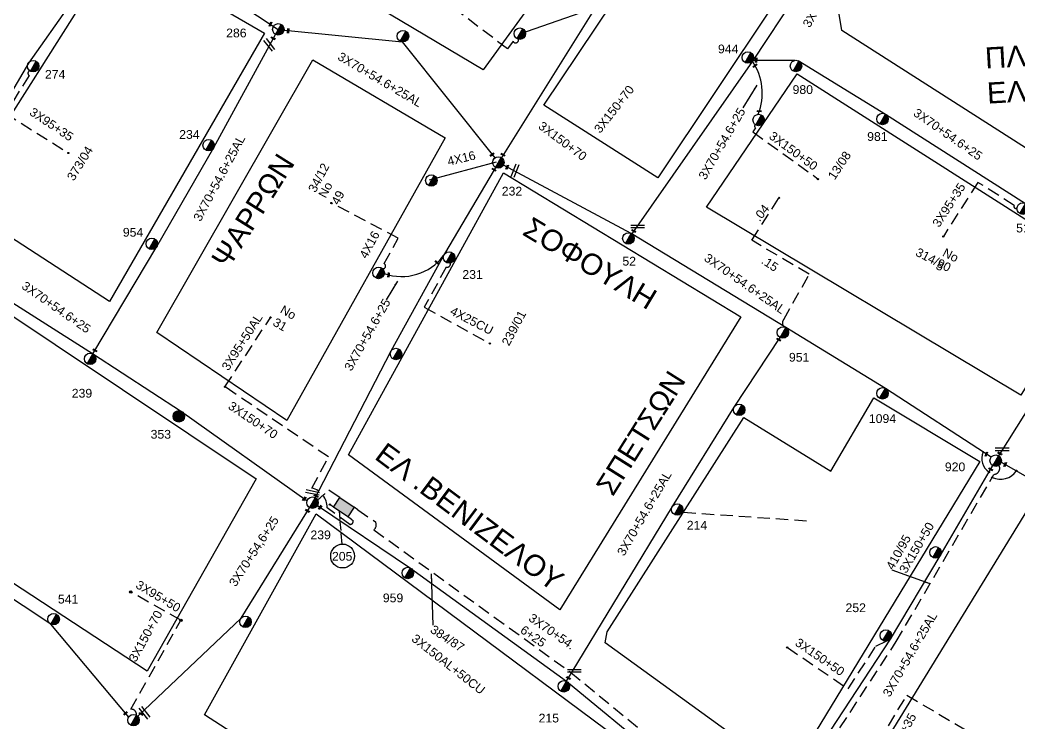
# Model space of a CAD drawing. Header units: millimetres. Extents: x 771 to 3391, y 686 to 1835.
# Drawn here: x 943.9 to 1149.3, y 1396.3 to 1540.7 of the extents above; entities that cross this region are included whole.
import ezdxf

# ---------------------------------------------------------------- set-up
doc = ezdxf.new("R2010")
doc.units = ezdxf.units.MM
doc.linetypes.add('DASHED', pattern=[19.05, 12.7, -6.35])
for name, color, linetype in [('Layer2', 7, 'Continuous'), ('Link Box 4 Διευθύνσεων', 7, 'Continuous'), ('Άγνωστα', 7, 'Continuous'), ('Εναέρια παροχή ΧΤ 4x16', 7, 'SYN_LINE'), ('Επιγραφές - Σχήματα', 7, 'Continuous'), ('Καλωδια Χ.Τ 3x95+35', 7, 'DASHED'), ('Καλωδια Χ.Τ. 3x50+35', 7, 'Continuous'), ('Καλωδια ΧΤ  3X95+50', 7, 'Continuous'), ('Καλώδια ΧΤ   3x150+50CU', 7, 'DASHED'), ('Καλώδια ΧΤ   3x150+70AL', 7, 'DASHED'), ('Καλώδια ΧΤ   3x150AL+50CU', 7, 'DASHED'), ('Μηχανική τομή', 7, 'Continuous'), ('Στύλος Ξύλινος', 7, 'Continuous'), ('Στύλος Ξύλινος @ 1', 7, 'Continuous'), ('Στύλος ΦΜ', 7, 'Continuous'), ('Στύλος ΦΜ @ 1', 7, 'Continuous'), ('Συνδέσεις', 7, 'Continuous'), ('Συνεστραμμένα ΧΤ   3x70+54.6+25 AL', 7, 'SYN_LINE'), ('Τομή', 7, 'Continuous'), ('Υπογεια Καλωδια Δικτυου ΧΤ 4X25', 7, 'DASHED'), ('Υπόβαθρο ΔΕΗ', 7, 'Continuous'), ('Υπόγεια Καλώδια Δικτύου ΧΤ   .04', 7, 'DASHED'), ('Υπόγεια Καλώδια Δικτύου ΧΤ   .15', 7, 'DASHED'), ('Υπόγεια καλώδια Παροχών ΧΤ   4x16AL', 7, 'DASHED')]:
    doc.layers.add(name, color=color, linetype=linetype)
doc.styles.add('arial', font='ARIAL.TTF')
doc.styles.get("Standard").update_dxf_attribs({"font": 'ARIAL.TTF'})
doc.linetypes.add('SYN_LINE', pattern='A,0.5,-0.0001,["/\\/\\/\\/",Standard,S=0.1,R=0,X=0,Y=-0.05],-0.25', length=0.7501)
doc.dimstyles.new('ISO-25', dxfattribs={"dimtxt": 2.5, "dimasz": 2.5, "dimexe": 1.25, "dimexo": 0.625, "dimtad": 1, "dimtxsty": 'Standard', "dimcen": 2.5, "dimadec": 0, "dimazin": 0, "dimtfac": 1, "dimtmove": 0, "dimatfit": 3, "dimfxl": 1, "dimarcsym": 0})

# ---------------------------------------------------------------- blocks, each defined once
blk = doc.blocks.new('ΥΠΑΡΧΩΝ ΤΣΙΜΕΝΤΕΝΙΟΣ ΣΤΥΛΟΣ')
at = {"layer": 'Στύλος ΦΜ'}
blk.add_hatch(color=7, dxfattribs=at).paths.add_polyline_path([(-1.29, -2.28, 0.574793), (2.62, 0, 0.268822), (1.3, 2.27)])
at = {"layer": 'Στύλος ΦΜ', "color": 7}
blk.add_line((-1.29, -2.28), (1.3, 2.27), dxfattribs=at)
blk.add_circle((0, 0), 2.62, dxfattribs=at)
at = {"layer": 'Στύλος ΦΜ', "flags": 4}
for tag, p in [('ΑΡΙΘΜΟΣ', (-4.68, 8.05)), ('ΤΥΠΟΣ', (-4.91, 3.03))]:
    blk.add_attdef(tag, p, '', height=4, dxfattribs=at)
blk = doc.blocks.new('ΜΗΧΑΝΙΚΗ ΤΟΜΗ')
at = {"layer": 'Μηχανική τομή', "ltscale": 40}
for p, q in [((-1.89, 0.78), (1.89, 0.78)), ((1.89, 0), (-1.89, 0))]:
    blk.add_line(p, q, dxfattribs=at)
blk = doc.blocks.new('_ΣΥΝΔΕΣΗ')
at = {"layer": 'Συνδέσεις', "linetype": 'SYN_LINE', "ltscale": 40}
blk.add_hatch(color=256, dxfattribs=at).paths.add_polyline_path([(0.5, -0.01, 1), (-0.5, -0.01, 1)])
at = {"layer": 'Συνδέσεις'}
blk.add_circle((0, -0.01), 0.5, dxfattribs=at)
blk = doc.blocks.new('ΤΟΜΗ')
at = {"layer": 'Τομή', "ltscale": 40}
for p, q in [((-5.68, 0), (5.68, 0)), ((5.68, -2.33), (-5.68, -2.33))]:
    blk.add_line(p, q, dxfattribs=at)
blk = doc.blocks.new('LINK BOX 4 ΑΝΑΧΩΡΗΣΕΩΝ')
at = {"layer": 'Link Box 4 Διευθύνσεων', "ltscale": 40}
blk.add_hatch(color=256, dxfattribs=at).paths.add_polyline_path([(-3.54, 0), (-3.54, -4.67), (3.54, -4.67), (3.54, 0)])
for p, q in [((-3.54, 0), (-5.33, 0)), ((5.33, 0), (3.54, 0)), ((-3.54, -4.67), (-5.33, -4.67)), ((5.33, -4.67), (3.54, -4.67))]:
    blk.add_line(p, q, dxfattribs=at)
blk.add_lwpolyline([(-3.54, -4.67), (-3.54, 0), (3.54, 0), (3.54, -4.67)], close=True, dxfattribs=at)
blk = doc.blocks.new('ΥΠΑΡΧΩΝ ΞΥΛΙΝΟΣ ΣΤΥΛΟΣ')
at = {"layer": 'Στύλος Ξύλινος'}
h = blk.add_hatch(color=7, dxfattribs=at)
h.paths.add_polyline_path([(-2.62, 0, 0.270008), (-1.29, -2.28), (1.3, 2.27, 0.576266)])
h.paths.add_polyline_path([(-1.29, -2.28, 0.574793), (2.62, 0, 0.268822), (1.3, 2.27)])
at = {"layer": 'Στύλος Ξύλινος', "color": 7}
blk.add_line((-1.29, -2.28), (1.3, 2.27), dxfattribs=at)
blk.add_circle((0, 0), 2.62, dxfattribs=at)
at = {"layer": 'Στύλος Ξύλινος', "flags": 4}
for tag, p in [('ΑΡΙΘΜΟΣ', (-4.91, 8.6)), ('ΤΥΠΟΣ', (-4.85, 3.39))]:
    blk.add_attdef(tag, p, '', height=4, dxfattribs=at)

msp = doc.modelspace()

# ---------------------------------------------------------------- linework, layer by layer
at = {"layer": 'Layer2', "color": 133, "linetype": 'DASHED', "ltscale": 0.2}
msp.add_lwpolyline([(1080.13626, 1439.59677), (1105.43355, 1437.82069)], dxfattribs=at)
at = {"layer": 'Άγνωστα', "color": 62, "linetype": 'DASHED', "ltscale": 0.2}
msp.add_lwpolyline([(1046.20867, 1536.76004, -0.963788719), (1045.12307, 1536.33136), (1043.9916, 1534.76889), (1033.03266, 1543.09799)], format="xyb", dxfattribs=at)
at = {"layer": 'Άγνωστα', "color": 62, "linetype": 'SYN_LINE', "ltscale": 15}
msp.add_lwpolyline([(1062.00064, 1543.17709), (1046.45614, 1537.75889), (1046.45614, 1537.75889)], dxfattribs=at)
at = {"layer": 'Εναέρια παροχή ΧΤ 4x16', "color": 62, "linetype": 'SYN_LINE', "ltscale": 15}
msp.add_lwpolyline([(1027.94234, 1507.85667), (1041.74149, 1511.57344)], dxfattribs=at)
at = {"layer": 'Καλωδια Χ.Τ 3x95+35', "color": 30, "linetype": 'DASHED', "ltscale": 0.2}
msp.add_lwpolyline([(1148.64832, 1502.1145, -0.951902616), (1148.09123, 1502.56921), (1140.60406, 1507.34324), (1133.51528, 1496.22582)], format="xyb", dxfattribs=at)
at = {"layer": 'Καλωδια Χ.Τ. 3x50+35', "color": 133, "linetype": 'DASHED', "ltscale": 0.2}
for points in [[(945.89235, 1530.25991, 0.66898005), (945.76291, 1529.27176), (940.87851, 1521.55727), (953.70453, 1513.43654)], [(1117.07666, 1388.56556, -0.904119723), (1118.29736, 1389.17804), (1118.29736, 1389.17804), (1118.29736, 1389.17804), (1126.0024, 1401.97846), (1139.74501, 1393.91461)]]:
    msp.add_lwpolyline(points, format="xyb", dxfattribs=at)
at = {"layer": 'Καλωδια ΧΤ  3X95+50', "color": 1, "linetype": 'DASHED', "ltscale": 0.2}
msp.add_lwpolyline([(985.9779, 1465.34733), (985.96463, 1465.35606), (995.35863, 1479.66423)], dxfattribs=at)
at = {"layer": 'Καλωδια ΧΤ  3X95+50', "color": 27, "linetype": 'DASHED', "ltscale": 0.2}
msp.add_lwpolyline([(976.92679, 1417.39615), (976.92679, 1417.39615), (966.60867, 1423.21309)], dxfattribs=at)
at = {"layer": 'Καλώδια ΧΤ   3x150+50CU', "color": 30, "linetype": 'DASHED', "ltscale": 0.2}
msp.add_lwpolyline([(1094.93854, 1519.17155, 0.693527009), (1094.96458, 1518.54723), (1094.40192, 1517.72054), (1107.80761, 1508.02898)], format="xyb", dxfattribs=at)
at = {"layer": 'Καλώδια ΧΤ   3x150+50CU', "color": 1, "linetype": 'DASHED', "ltscale": 0.2}
msp.add_lwpolyline([(1008.80856, 1443.08544), (1007.27777, 1444.12379, -0.008143472), (1004.5904, 1441.76815)], format="xyb", dxfattribs=at)
at = {"layer": 'Καλώδια ΧΤ   3x150+70AL', "color": 1, "linetype": 'DASHED', "ltscale": 0.2}
msp.add_lwpolyline([(1011.908, 1438.16276), (1012.29124, 1437.9028, -0.525317626), (1011.62977, 1437.09699), (1006.94969, 1440.51724, 0.349214175), (1003.82905, 1444.53812), (1003.82905, 1444.53812), (1007.22149, 1450.93442), (985.95507, 1465.34151)], format="xyb", dxfattribs=at)
at = {"layer": 'Καλώδια ΧΤ   3x150+70AL', "color": 27, "linetype": 'DASHED', "ltscale": 0.2}
msp.add_lwpolyline([(967.77122, 1397.90375, 0.491533675), (966.61773, 1399.10989), (976.92679, 1417.39615)], format="xyb", dxfattribs=at)
at = {"layer": 'Καλώδια ΧΤ   3x150AL+50CU', "color": 62, "linetype": 'DASHED', "ltscale": 0.2}
msp.add_lwpolyline([(1095.29814, 1368.80297, 0.699260143), (1099.75649, 1376.16007), (1123.85296, 1412.99998), (1143.90147, 1447.36276, 0.567390239), (1144.92961, 1449.20349)], format="xyb", dxfattribs=at)
at = {"layer": 'Καλώδια ΧΤ   3x150AL+50CU', "color": 27, "linetype": 'DASHED', "ltscale": 0.2}
msp.add_lwpolyline([(1013.21821, 1440.09433), (1016.86974, 1437.61745, -0.384314777), (1016.53425, 1435.98198), (1056.9282, 1406.72113), (1074.34318, 1392.42206, -0.254596742), (1076.9784, 1390.99185), (1096.42385, 1376.53507, -0.722473908), (1098.69125, 1370.30933), (1096.43915, 1366.58911)], format="xyb", dxfattribs=at)
at = {"layer": 'Καλώδια ΧΤ   3x150AL+50CU', "color": 133, "linetype": 'DASHED', "ltscale": 0.2}
msp.add_lwpolyline([(1101.47609, 1411.79924), (1113.99244, 1403.29559), (1119.63119, 1412.07622), (1122.21357, 1413.35069)], dxfattribs=at)
at = {"layer": 'Συνεστραμμένα ΧΤ   3x70+54.6+25 AL', "color": 62, "ltscale": 20}
for points in [[(1142.26628, 1608.53172), (1119.30533, 1626.37975), (1093.41418, 1590.27512), (1080.19165, 1570.73429), (1062.00064, 1543.17709), (1042.11822, 1511.43805), (1031.07341, 1492.66085), (1020.0518, 1472.65133), (1004.10537, 1441.78303)], [(964.51662, 1556.82619), (979.73578, 1550.16194), (996.92136, 1538.77371), (1022.36061, 1536.19704), (1041.38136, 1512.35995)], [(1145.40426, 1449.8798), (1168.79247, 1436.54659), (1195.96, 1418.63615), (1211.06126, 1411.50184), (1224.12537, 1402.83569)]]:
    msp.add_lwpolyline(points, dxfattribs=at)
at = {"layer": 'Συνεστραμμένα ΧΤ   3x70+54.6+25 AL', "color": 30, "ltscale": 20}
for points in [[(1144.98247, 1588.47216), (1129.33533, 1584.95677), (1112.2768, 1559.41586), (1094.28473, 1532.25629), (1069.49818, 1496.79177)], [(1103.66346, 1532.34516), (1121.61396, 1521.37819), (1150.4006, 1502.97543), (1166.1275, 1491.36597)]]:
    msp.add_lwpolyline(points, dxfattribs=at)
at = {"layer": 'Συνεστραμμένα ΧΤ   3x70+54.6+25 AL', "color": 2, "ltscale": 20}
msp.add_lwpolyline([(1210.26076, 1558.89593), (1192.96067, 1528.97308), (1168.0293, 1489.97615), (1160.77285, 1476.55004), (1144.84971, 1451.19713)], dxfattribs=at)
at = {"layer": 'Συνεστραμμένα ΧΤ   3x70+54.6+25 AL', "color": 133, "linetype": 'SYN_LINE', "ltscale": 20}
for points in [[(963.00218, 1556.51997), (945.58503, 1531.86084), (924.20099, 1495.37934)], [(1096.73871, 1373.94446), (1122.63503, 1413.53609), (1132.88768, 1430.65574), (1143.88617, 1449.50695)]]:
    msp.add_lwpolyline(points, dxfattribs=at)
at = {"layer": 'Συνεστραμμένα ΧΤ   3x70+54.6+25 AL', "color": 1, "ltscale": 20}
for points in [[(958.84905, 1472.11033), (971.99293, 1494.17652), (983.70496, 1514.51177), (996.33806, 1537.75053)], [(924.66703, 1493.85326), (958.75522, 1472.15864), (977.06256, 1460.30894), (1002.82434, 1441.93559)]]:
    msp.add_lwpolyline(points, dxfattribs=at)
at = {"layer": 'Συνεστραμμένα ΧΤ   3x70+54.6+25 AL', "color": 30, "ltscale": 8}
msp.add_lwpolyline([(1094.4099, 1532.44524), (1102.99922, 1532.41296)], dxfattribs=at)
at = {"layer": 'Συνεστραμμένα ΧΤ   3x70+54.6+25 AL', "color": 133, "ltscale": 20}
for points in [[(1143.31174, 1450.8681), (1121.59898, 1465.02469), (1101.14913, 1477.52785), (1069.40904, 1496.8483), (1043.15461, 1510.88407)], [(1056.13207, 1404.85248), (1077.85598, 1440.75334), (1090.54022, 1461.18651), (1099.98254, 1475.48149)]]:
    msp.add_lwpolyline(points, dxfattribs=at)
at = {"layer": 'Συνεστραμμένα ΧΤ   3x70+54.6+25 AL', "color": 27, "linetype": 'SYN_LINE', "ltscale": 20}
msp.add_lwpolyline([(966.18447, 1397.50216), (950.18405, 1416.60401), (933.30127, 1427.73363), (915.6606, 1439.17571), (897.21513, 1453.267), (882.11595, 1469.66715)], dxfattribs=at)
at = {"layer": 'Συνεστραμμένα ΧΤ   3x70+54.6+25 AL', "color": 151, "linetype": 'SYN_LINE', "ltscale": 20}
for points in [[(968.04106, 1397.69145), (989.28635, 1417.82939), (1003.6647, 1441.0653)], [(1004.95559, 1440.9569), (1024.08986, 1428.12792), (1056.13207, 1404.85248), (1074.4064, 1389.84782), (1095.70455, 1374.01366)]]:
    msp.add_lwpolyline(points, dxfattribs=at)
at = {"layer": 'Συνεστραμμένα ΧΤ   3x70+54.6+25 AL', "color": 30, "ltscale": 15}
msp.add_arc((1084.45626, 1525.6291), 11.85405, 338.7677217, 33.9911887, dxfattribs=at)
at = {"layer": 'Συνεστραμμένα ΧΤ   3x70+54.6+25 AL', "color": 62, "ltscale": 15}
msp.add_arc((1022.27527, 1498.75401), 10.75176, 250.518575, 323.1167433, dxfattribs=at)
at = {"layer": 'Υπογεια Καλωδια Δικτυου ΧΤ 4X25', "color": 62, "linetype": 'DASHED', "ltscale": 0.2}
msp.add_lwpolyline([(1032.27435, 1490.77842, -0.553481718), (1031.41961, 1489.9323), (1026.87784, 1481.68679), (1040.25378, 1474.31908)], format="xyb", dxfattribs=at)
at = {"layer": 'Υπόβαθρο ΔΕΗ'}
for points in [[(945.19419, 1590.51781), (1001.71531, 1622.2666), (1060.61809, 1560.32954), (1038.98211, 1530.45177), (946.0405, 1585.81342), (945.06067, 1586.81494), (944.85559, 1587.79371), (944.85559, 1589.36429), (945.19419, 1590.51781)], [(1051.43335, 1523.2265), (1111.77014, 1613.19147), (1133.66684, 1596.36781), (1074.85717, 1508.24241), (1051.43335, 1523.2265)], [(1112.68953, 1538.56234), (1111.89321, 1543.09297), (1140.77851, 1585.62766), (1145.79508, 1586.97548), (1198.4321, 1549.27467), (1199.12057, 1543.82195), (1173.58216, 1502.44353), (1169.3728, 1502.35145), (1112.68953, 1538.56234)], [(930.70866, 1503.3207), (963.80363, 1555.59145), (994.05737, 1538.02138), (962.26038, 1482.85689), (930.70866, 1503.3207)], [(971.98356, 1476.48045), (1004.01644, 1532.52165), (1031.16068, 1516.45896), (998.66322, 1458.39331), (971.98356, 1476.48045)], [(1084.86643, 1502.24846), (1103.52321, 1529.65961), (1165.51787, 1490.13008), (1149.41623, 1463.64616), (1084.86643, 1502.24846)], [(1011.34322, 1451.37967), (1043.1763, 1509.2675), (1091.95254, 1479.75408), (1054.75424, 1419.51441), (1011.34322, 1451.37967)], [(899.053, 1453.40924), (923.53832, 1492.41639), (992.36737, 1446.47599), (969.9676, 1406.93517), (899.053, 1453.40924)], [(1064.04696, 1412.74035), (1064.44414, 1415.02166), (1092.56176, 1459.05607), (1110.39685, 1448.01565), (1119.27038, 1463.05636), (1140.98881, 1449.99838), (1101.74624, 1385.452), (1064.04696, 1412.74035)], [(1112.19066, 1377.00111), (1152.68812, 1443.16689), (1185.3061, 1423.6984), (1142.91371, 1353.76552), (1112.19066, 1377.00111)], [(1009.4185, 1439.85142), (1009.55394, 1438.08243)], [(981.77842, 1397.95971), (1004.69133, 1439.24342), (1094.14437, 1372.72988), (1073.20991, 1338.88709), (981.77842, 1397.95971)], [(1009.58855, 1437.63027), (1009.72886, 1435.79763)], [(1009.77465, 1435.1996), (1009.94017, 1433.03756)]]:
    msp.add_lwpolyline(points, dxfattribs=at)
msp.add_circle((1010.12756, 1430.58995), 2.45478, dxfattribs=at)
for centre, radius, start, end in [((1144.76966, 1450.58938), 3.34138, 156.5922313, 236.0046674), ((1145.25555, 1450.29859), 3.93921, 244.2512999, 326.0888704)]:
    msp.add_arc(centre, radius, start, end, dxfattribs=at)
at = {"layer": 'Υπόγεια Καλώδια Δικτύου ΧΤ   .04', "color": 133, "ltscale": 0.2}
msp.add_lwpolyline([(1094.19939, 1495.44825), (1099.79991, 1504.19777)], dxfattribs=at)
at = {"layer": 'Υπόγεια Καλώδια Δικτύου ΧΤ   .15', "color": 133, "ltscale": 0.2}
msp.add_lwpolyline([(1100.86859, 1477.64355, -0.464463237), (1100.75607, 1479.19904), (1100.75607, 1479.19904), (1105.95425, 1488.46777), (1094.19939, 1495.44825)], format="xyb", dxfattribs=at)
at = {"layer": 'Υπόγεια καλώδια Παροχών ΧΤ   4x16AL', "color": 62, "linetype": 'DASHED', "ltscale": 0.2}
msp.add_lwpolyline([(1018.10374, 1489.76237, 1.191750201), (1018.63415, 1490.6435), (1021.56444, 1495.87928), (1007.85366, 1503.07446)], format="xyb", dxfattribs=at)

# ---------------------------------------------------------------- block references
at = {"layer": 'Link Box 4 Διευθύνσεων', "xscale": 0.500000000000005, "yscale": 0.500000000000005, "zscale": 0.500000000000005, "rotation": 325.8505065142424}
msp.add_blockref('LINK BOX 4 ΑΝΑΧΩΡΗΣΕΩΝ', (1011.01338, 1441.58989), dxfattribs=at)
at = {"layer": 'Μηχανική τομή'}
for p, xscale, yscale, zscale, rotation in [((995.38175, 1539.81549), 0.249999999999919, 0.249999999999919, 0.249999999999919, 68.45138536945211), ((999.06416, 1538.47065), 0.249999999999919, 0.249999999999919, 0.249999999999919, 85.6734642910487), ((995.80559, 1536.8566), 0.2500000000002005, 0.2500000000002005, 0.2500000000002005, 331.5446991727721), ((1095.17898, 1532.44881), 0.249999999999919, 0.249999999999919, 0.249999999999919, 84.83980671390898), ((1094.89622, 1531.24387), 0.249999999999919, 0.249999999999919, 0.249999999999919, 42.50572017116215), ((1095.69997, 1521.87443), 0.249999999999919, 0.249999999999919, 0.249999999999919, 352.7513169845008), ((1040.87926, 1512.98918), 0.249999999999919, 0.249999999999919, 0.249999999999919, 39.44037338384143), ((1043.03419, 1512.9267), 0.2500000000002005, 0.2500000000002005, 0.2500000000002005, 331.5446991727721), ((1041.18649, 1509.86593), 0.2500000000002005, 0.2500000000002005, 0.2500000000002005, 331.5446991727721), ((1043.996, 1510.43375), 0.249999999999919, 0.249999999999919, 0.249999999999919, 68.45138536945211), ((1069.87231, 1497.28872), 0.2500000000002005, 0.2500000000002005, 0.2500000000002005, 331.5446991727721), ((1029.53187, 1490.97229), 0.249999999999919, 0.249999999999919, 0.249999999999919, 136.9027707389165), ((1019.66784, 1488.3232), 0.249999999999919, 0.249999999999919, 0.249999999999919, 84.46756182597117), ((1099.64727, 1474.95175), 0.2500000000002005, 0.2500000000002005, 0.2500000000002005, 331.5446991727721), ((959.21934, 1472.73198), 0.2500000000002005, 0.2500000000002005, 0.2500000000002005, 331.5446991727721), ((1142.43379, 1451.45466), 0.249999999999919, 0.249999999999919, 0.249999999999919, 68.45138536945211), ((1145.05688, 1451.56145), 0.2500000000002005, 0.2500000000002005, 0.2500000000002005, 331.5446991727721), ((1143.20094, 1448.33248), 0.2500000000002005, 0.2500000000002005, 0.2500000000002005, 331.5446991727721), ((1146.28251, 1449.37912), 0.249999999999919, 0.249999999999919, 0.249999999999919, 68.45138536945211), ((1002.35325, 1442.28114), 0.249999999999919, 0.249999999999919, 0.249999999999919, 54.49615168295795), ((1004.64624, 1442.83001), 0.2500000000002005, 0.2500000000002005, 0.2500000000002005, 331.5446991727721), ((1002.85402, 1439.78449), 0.2500000000002005, 0.2500000000002005, 0.2500000000002005, 331.5446991727721), ((1005.61387, 1440.51555), 0.249999999999919, 0.249999999999919, 0.249999999999919, 54.49615168295795), ((1056.4785, 1405.42499), 0.2500000000002005, 0.2500000000002005, 0.2500000000002005, 331.5446991727721), ((965.61161, 1398.18606), 0.2500000000002005, 0.2500000000002005, 0.2500000000002005, 42.55848209433295), ((968.70517, 1398.05837), 0.2500000000002005, 0.2500000000002005, 0.2500000000002005, 331.5446991727721)]:
    msp.add_blockref('ΜΗΧΑΝΙΚΗ ΤΟΜΗ', p, dxfattribs=dict(at, xscale=xscale, yscale=yscale, zscale=zscale, rotation=rotation))
at = {"layer": 'Στύλος Ξύλινος @ 1', "ltscale": 40}
ref = msp.add_blockref('ΥΠΑΡΧΩΝ ΞΥΛΙΝΟΣ ΣΤΥΛΟΣ', (976.477, 1459.28705), dxfattribs=dict(at, xscale=0.4499999999998181, yscale=0.4499999999998181, zscale=0.4499999999998181))
ref.add_attrib('ΤΥΠΟΣ', '353', (970.69031, 1454.69188), dxfattribs={"layer": 'Στύλος Ξύλινος', "height": 1.8, "flags": 4})
at = {"layer": 'Στύλος ΦΜ @ 1', "ltscale": 40}
ref = msp.add_blockref('ΥΠΑΡΧΩΝ ΤΣΙΜΕΝΤΕΝΙΟΣ ΣΤΥΛΟΣ', (996.9191, 1538.775), dxfattribs=dict(at, xscale=0.4499999999998181, yscale=0.4499999999998181, zscale=0.4499999999998181))
ref.add_attrib('ΤΥΠΟΣ', '286', (986.20656, 1537.1294), dxfattribs={"layer": 'Στύλος ΦΜ', "height": 1.8, "flags": 4})
at = {"layer": 'Στύλος ΦΜ @ 1', "ltscale": 40, "xscale": 0.4499999999998181, "yscale": 0.4499999999998181, "zscale": 0.4499999999998181}
for p in [(1022.51888, 1537.36413), (1046.52971, 1537.8932), (1095.57799, 1520.16062), (1028.34503, 1507.7358), (1017.51818, 1488.74048), (1021.08829, 1472.09203), (1091.56512, 1460.60624), (1131.92372, 1431.33245), (990.18515, 1417.06828), (967.18566, 1396.88186)]:
    msp.add_blockref('ΥΠΑΡΧΩΝ ΤΣΙΜΕΝΤΕΝΙΟΣ ΣΤΥΛΟΣ', p, dxfattribs=at)
at = {"layer": 'Στύλος ΦΜ @ 1', "ltscale": 40}
ref = msp.add_blockref('ΥΠΑΡΧΩΝ ΤΣΙΜΕΝΤΕΝΙΟΣ ΣΤΥΛΟΣ', (1093.37, 1532.99819), dxfattribs=dict(at, xscale=0.4499999999998181, yscale=0.4499999999998181, zscale=0.4499999999998181))
ref.add_attrib('ΤΥΠΟΣ', '944', (1087.22467, 1533.85332), dxfattribs={"layer": 'Στύλος ΦΜ', "height": 1.8, "flags": 4})
ref = msp.add_blockref('ΥΠΑΡΧΩΝ ΤΣΙΜΕΝΤΕΝΙΟΣ ΣΤΥΛΟΣ', (946.57361, 1531.22065), dxfattribs=dict(at, xscale=0.4499999999998181, yscale=0.4499999999998181, zscale=0.4499999999998181))
ref.add_attrib('ΤΥΠΟΣ', '274', (948.98854, 1528.62833), dxfattribs={"layer": 'Στύλος ΦΜ', "height": 1.8, "flags": 4})
ref = msp.add_blockref('ΥΠΑΡΧΩΝ ΤΣΙΜΕΝΤΕΝΙΟΣ ΣΤΥΛΟΣ', (1103.243, 1531.245), dxfattribs=dict(at, xscale=0.4499999999998181, yscale=0.4499999999998181, zscale=0.4499999999998181))
ref.add_attrib('ΤΥΠΟΣ', '980', (1102.54745, 1525.50035), dxfattribs={"layer": 'Στύλος ΦΜ', "height": 1.8, "flags": 4})
ref = msp.add_blockref('ΥΠΑΡΧΩΝ ΤΣΙΜΕΝΤΕΝΙΟΣ ΣΤΥΛΟΣ', (1121.0284, 1520.35631), dxfattribs=dict(at, xscale=0.4499999999998181, yscale=0.4499999999998181, zscale=0.4499999999998181))
ref.add_attrib('ΤΥΠΟΣ', '981', (1117.86542, 1515.86249), dxfattribs={"layer": 'Στύλος ΦΜ', "height": 1.8, "flags": 4})
ref = msp.add_blockref('ΥΠΑΡΧΩΝ ΤΣΙΜΕΝΤΕΝΙΟΣ ΣΤΥΛΟΣ', (982.61852, 1514.96653), dxfattribs=dict(at, xscale=0.4499999999998181, yscale=0.4499999999998181, zscale=0.4499999999998181))
ref.add_attrib('ΤΥΠΟΣ', '234', (976.56218, 1516.28314), dxfattribs={"layer": 'Στύλος ΦΜ', "height": 1.8, "flags": 4})
ref = msp.add_blockref('ΥΠΑΡΧΩΝ ΤΣΙΜΕΝΤΕΝΙΟΣ ΣΤΥΛΟΣ', (1042.11595, 1511.43934), dxfattribs=dict(at, xscale=0.4499999999998181, yscale=0.4499999999998181, zscale=0.4499999999998181))
ref.add_attrib('ΤΥΠΟΣ', '232', (1042.81633, 1504.63941), dxfattribs={"layer": 'Στύλος ΦΜ', "height": 1.8, "flags": 4})
ref = msp.add_blockref('ΥΠΑΡΧΩΝ ΤΣΙΜΕΝΤΕΝΙΟΣ ΣΤΥΛΟΣ', (1149.81504, 1501.95354), dxfattribs=dict(at, xscale=0.4499999999998181, yscale=0.4499999999998181, zscale=0.4499999999998181))
ref.add_attrib('ΤΥΠΟΣ', '51', (1148.45696, 1497.05961), dxfattribs={"layer": 'Στύλος ΦΜ', "height": 1.8, "flags": 4})
ref = msp.add_blockref('ΥΠΑΡΧΩΝ ΤΣΙΜΕΝΤΕΝΙΟΣ ΣΤΥΛΟΣ', (970.95169, 1494.72694), dxfattribs=dict(at, xscale=0.4499999999998181, yscale=0.4499999999998181, zscale=0.4499999999998181))
ref.add_attrib('ΤΥΠΟΣ', '954', (964.98464, 1496.18958), dxfattribs={"layer": 'Στύλος ΦΜ', "height": 1.8, "flags": 4})
ref = msp.add_blockref('ΥΠΑΡΧΩΝ ΤΣΙΜΕΝΤΕΝΙΟΣ ΣΤΥΛΟΣ', (1068.82348, 1495.82641), dxfattribs=dict(at, xscale=0.4499999999998181, yscale=0.4499999999998181, zscale=0.4499999999998181))
ref.add_attrib('ΤΥΠΟΣ', '52', (1067.59253, 1490.25197), dxfattribs={"layer": 'Στύλος ΦΜ', "height": 1.8, "flags": 4})
ref = msp.add_blockref('ΥΠΑΡΧΩΝ ΤΣΙΜΕΝΤΕΝΙΟΣ ΣΤΥΛΟΣ', (1031.9901, 1491.92138), dxfattribs=dict(at, xscale=0.4499999999998181, yscale=0.4499999999998181, zscale=0.4499999999998181))
ref.add_attrib('ΤΥΠΟΣ', '231', (1034.7264, 1487.52355), dxfattribs={"layer": 'Στύλος ΦΜ', "height": 1.8, "flags": 4})
ref = msp.add_blockref('ΥΠΑΡΧΩΝ ΤΣΙΜΕΝΤΕΝΙΟΣ ΣΤΥΛΟΣ', (1100.56357, 1476.50596), dxfattribs=dict(at, xscale=0.4499999999998181, yscale=0.4499999999998181, zscale=0.4499999999998181))
ref.add_attrib('ΤΥΠΟΣ', '951', (1101.79774, 1470.51447), dxfattribs={"layer": 'Στύλος ΦΜ', "height": 1.8, "flags": 4})
ref = msp.add_blockref('ΥΠΑΡΧΩΝ ΤΣΙΜΕΝΤΕΝΙΟΣ ΣΤΥΛΟΣ', (958.26349, 1471.08844), dxfattribs=dict(at, xscale=0.4499999999998181, yscale=0.4499999999998181, zscale=0.4499999999998181))
ref.add_attrib('ΤΥΠΟΣ', '239', (954.49419, 1463.12394), dxfattribs={"layer": 'Στύλος ΦΜ', "height": 1.8, "flags": 4})
ref = msp.add_blockref('ΥΠΑΡΧΩΝ ΤΣΙΜΕΝΤΕΝΙΟΣ ΣΤΥΛΟΣ', (1121.01341, 1464.0028), dxfattribs=dict(at, xscale=0.4499999999998181, yscale=0.4499999999998181, zscale=0.4499999999998181))
ref.add_attrib('ΤΥΠΟΣ', '1094', (1118.21554, 1457.9153), dxfattribs={"layer": 'Στύλος ΦΜ', "height": 1.8, "flags": 4})
ref = msp.add_blockref('ΥΠΑΡΧΩΝ ΤΣΙΜΕΝΤΕΝΙΟΣ ΣΤΥΛΟΣ', (1144.26415, 1450.17524), dxfattribs=dict(at, xscale=0.4499999999998181, yscale=0.4499999999998181, zscale=0.4499999999998181))
ref.add_attrib('ΤΥΠΟΣ', '920', (1133.82551, 1448.00143), dxfattribs={"layer": 'Στύλος ΦΜ', "height": 1.8, "flags": 4})
ref = msp.add_blockref('ΥΠΑΡΧΩΝ ΤΣΙΜΕΝΤΕΝΙΟΣ ΣΤΥΛΟΣ', (1003.93591, 1441.5463), dxfattribs=dict(at, xscale=0.4499999999998181, yscale=0.4499999999998181, zscale=0.4499999999998181))
ref.add_attrib('ΤΥΠΟΣ', '239', (1003.51738, 1434.03238), dxfattribs={"layer": 'Στύλος ΦΜ', "height": 1.8, "flags": 4})
ref = msp.add_blockref('ΥΠΑΡΧΩΝ ΤΣΙΜΕΝΤΕΝΙΟΣ ΣΤΥΛΟΣ', (1078.85991, 1440.13749), dxfattribs=dict(at, xscale=0.4499999999998181, yscale=0.4499999999998181, zscale=0.4499999999998181))
ref.add_attrib('ΤΥΠΟΣ', '214', (1080.81863, 1436.0129), dxfattribs={"layer": 'Στύλος ΦΜ', "height": 1.8, "flags": 4})
ref = msp.add_blockref('ΥΠΑΡΧΩΝ ΤΣΙΜΕΝΤΕΝΙΟΣ ΣΤΥΛΟΣ', (1023.5043, 1427.10603), dxfattribs=dict(at, xscale=0.4499999999998181, yscale=0.4499999999998181, zscale=0.4499999999998181))
ref.add_attrib('ΤΥΠΟΣ', '959', (1018.38477, 1421.08702), dxfattribs={"layer": 'Στύλος ΦΜ', "height": 1.8, "flags": 4})
ref = msp.add_blockref('ΥΠΑΡΧΩΝ ΤΣΙΜΕΝΤΕΝΙΟΣ ΣΤΥΛΟΣ', (950.76509, 1417.62848), dxfattribs=dict(at, xscale=0.4499999999998181, yscale=0.4499999999998181, zscale=0.4499999999998181))
ref.add_attrib('ΤΥΠΟΣ', '541', (951.65058, 1420.83523), dxfattribs={"layer": 'Στύλος ΦΜ', "height": 1.8, "flags": 4})
ref = msp.add_blockref('ΥΠΑΡΧΩΝ ΤΣΙΜΕΝΤΕΝΙΟΣ ΣΤΥΛΟΣ', (1121.69881, 1414.25067), dxfattribs=dict(at, xscale=0.4499999999998181, yscale=0.4499999999998181, zscale=0.4499999999998181))
ref.add_attrib('ΤΥΠΟΣ', '252', (1113.42338, 1419.06545), dxfattribs={"layer": 'Στύλος ΦΜ', "height": 1.8, "flags": 4})
ref = msp.add_blockref('ΥΠΑΡΧΩΝ ΤΣΙΜΕΝΤΕΝΙΟΣ ΣΤΥΛΟΣ', (1055.54651, 1403.83059), dxfattribs=dict(at, xscale=0.4499999999998181, yscale=0.4499999999998181, zscale=0.4499999999998181))
ref.add_attrib('ΤΥΠΟΣ', '215', (1050.38371, 1396.40188), dxfattribs={"layer": 'Στύλος ΦΜ', "height": 1.8, "flags": 4})
at = {"layer": 'Συνδέσεις'}
for p, xscale, yscale, zscale in [((953.79439, 1513.37964), 0.25, 0.25, 0.25), ((1107.78603, 1507.99526), 0.25, 0.25, 0.25), ((1099.77833, 1504.16405), 0.25, 0.25, 0.25), ((1007.82865, 1503.08758), 0.25, 0.25, 0.25), ((1133.50638, 1496.21185), 0.25, 0.25, 0.25), ((995.32196, 1479.60837), 0.25, 0.25, 0.25), ((1040.36469, 1474.2628), 0.25, 0.25, 0.25), ((985.95875, 1465.3471), 0.25, 0.25, 0.25), ((1141.70327, 1451.91682), 0.25, 0.25, 0.25), ((1148.51402, 1448.10806), 0.25, 0.25, 0.25), ((1142.90138, 1447.82438), 0.25, 0.25, 0.25), ((1143.54333, 1446.75424), 0.25, 0.25, 0.25), ((1007.49835, 1441.15387), 0.25, 0.25, 0.25), ((966.60867, 1423.21309), 0.4777242751394019, 0.4777242751394019, 0.4777242751394019), ((976.92679, 1417.39615), 0.4777242751394019, 0.4777242751394019, 0.4777242751394019), ((1101.44799, 1411.81834), 0.25, 0.25, 0.25)]:
    msp.add_blockref('_ΣΥΝΔΕΣΗ', p, dxfattribs=dict(at, xscale=xscale, yscale=yscale, zscale=zscale))
at = {"layer": 'Τομή'}
for p, xscale, yscale, zscale, rotation in [((995.28933, 1535.76173), 0.2499999999999669, 0.2499999999999669, 0.2499999999999669, 308.1680509152084), ((1045.80731, 1509.6415), 0.2499999999998873, 0.2499999999998873, 0.2499999999998873, 248.1909067709115), ((1004.01098, 1443.93096), 0.25, 0.25, 0.25, 347.9267687945376), ((969.67732, 1398.58684), 0.2499999999999669, 0.2499999999999669, 0.2499999999999669, 308.1680509152084)]:
    msp.add_blockref('ΤΟΜΗ', p, dxfattribs=dict(at, xscale=xscale, yscale=yscale, zscale=zscale, rotation=rotation))
at = {"layer": 'Τομή', "xscale": 0.25, "yscale": 0.25, "zscale": 0.25}
for p in [(1070.73947, 1498.56781), (1145.61, 1452.77946), (1057.71533, 1407.3037)]:
    msp.add_blockref('ΤΟΜΗ', p, dxfattribs=at)

# ---------------------------------------------------------------- texts
at = {"ltscale": 40, "char_height": 4, "width": 64.8866414, "attachment_point": 1, "style": 'arial'}
for s, insert, rotation in [('{\\H1.083x;ΠΛATEIA\\PEΛEYθEPIAΣ}', (1141.93705, 1535.04066), 3.2570312), ('{\\H1.083x;ΨAPPΩN}', (982.92713, 1491.6289), 57.8133697), ('{\\H1.083x;ΣΟΦΟΥΛΗ}', (1049.03926, 1500.43403), 328.9532832), ('{\\H1.083x;ΣΠETΣΩN}', (1061.94709, 1444.9631), 57.8133697), ('{\\H1.083x;EΛ .BENIZEΛOY}', (1019.05365, 1454.15656), 323.2630916)]:
    msp.add_mtext(s, dxfattribs=dict(at, insert=insert, rotation=rotation))
at = {"layer": 'Άγνωστα', "color": 7, "char_height": 1.8, "attachment_point": 1}
for s, gutter_width, insert, rotation in [('3X70+54,6+25', 12.5, (1104.51006, 1539.87946), 59.8533125), ('3X150+70', 12.5, (1061.61193, 1518.40231), 51.9246009), ('3X95+35', 12.5, (946.64169, 1522.84267), 326.1054926), ('3X70+54.6+25', 12.5, (1083.10458, 1508.62062), 59.8533125), ('3X70+54.6+25', 12.5, (1128.21474, 1522.6748), 325.1238696), ('3X150+70', 12.5, (1051.23377, 1519.99323), 323.3583047), ('3X150+50', 12.5, (1098.60293, 1517.94191), 323.8104391), ('3X95+35', 12.5, (1131.13208, 1498.94575), 56.8901172), ('314/90', 1.71227, (1128.45648, 1493.99299), 332.8216423), ('3X70+54.6+25', 12.5, (945.06475, 1487.15304), 325.1238696), ('3X70+54.6+25', 12.5, (1010.35167, 1469.31673), 60.4415168), ('4X25CU', 12.5, (1032.8578, 1481.92457), 332.6795298), ('3X95+50AL', 12.5, (985.14914, 1469.47685), 57.3817289), ('3X150+70', 12.5, (987.44777, 1462.4745), 326.1054926), ('3X70+54,6+25', 12.5, (986.65624, 1425.12299), 57.1017334), ('3X150+50', 12.5, (1124.33283, 1427.78271), 59.6985733), ('410/95', 12.5, (1121.63206, 1428.46607), 60.903131), ('3X95+50', 12.5, (968.37419, 1425.71042), 329.1567145), ('384/87', 12.5, (1028.94647, 1416.54231), 326.4774303), ('3X150+50', 12.5, (1103.91999, 1413.85361), 325.5544752), ('3X50+35', 12.5, (1121.5278, 1389.69011), 60.7161311)]:
    msp.add_mtext_dynamic_manual_height_columns(s, width=1.8, gutter_width=gutter_width, heights=[0.04535], dxfattribs=dict(at, insert=insert, rotation=rotation))
at = {"layer": 'Άγνωστα', "color": 7}
note = msp.add_mtext_dynamic_manual_height_columns('No ', width=1.8, gutter_width=1.71227, heights=[0.04535, 0], dxfattribs=dict(at, insert=(1130.87758, 1495.53376), char_height=1.8, attachment_point=1, rotation=332.8216423))
for column, words in zip(note.columns.linked_columns, ['5']):
    column.text = words
note = msp.add_mtext_dynamic_manual_height_columns('Nο ', width=1.8, gutter_width=1.55465, heights=[0.04535, 0], dxfattribs=dict(at, insert=(995.12027, 1483.89945), char_height=1.8, attachment_point=1, rotation=330.011523))
for column, words in zip(note.columns.linked_columns, ['31']):
    column.text = words
note = msp.add_mtext_dynamic_manual_height_columns('3X70+54.\\P', width=1.8, gutter_width=8.79167, heights=[0.04535, 0], dxfattribs=dict(at, insert=(1040.49702, 1424.98093), char_height=1.8, attachment_point=1, rotation=325.1238696))
for column, words in zip(note.columns.linked_columns, ['6+25']):
    column.text = words
at = {"layer": 'Εναέρια παροχή ΧΤ 4x16', "color": 7, "char_height": 1.8, "attachment_point": 1}
for insert, rotation in [((1031.45626, 1512.48558), 13.4672164), ((1013.46934, 1492.36731), 62.0702816)]:
    msp.add_mtext_dynamic_manual_height_columns('4X16', width=1.8, gutter_width=12.5, heights=[0.04535], dxfattribs=dict(at, insert=insert, rotation=rotation))
at = {"layer": 'Εναέρια παροχή ΧΤ 4x16', "color": 7}
note = msp.add_mtext_dynamic_manual_height_columns('13/08\\P', width=1.8, gutter_width=1.85192, heights=[0.04535, 0], dxfattribs=dict(at, insert=(1107.66297, 1505.67639), char_height=1.8, attachment_point=1, rotation=56.3633962))
note = msp.add_mtext_dynamic_manual_height_columns('34/12\\P', width=1.8, gutter_width=1.85192, heights=[0.04535, 0], dxfattribs=dict(at, insert=(1001.2412, 1502.72148), char_height=1.8, attachment_point=1, rotation=62.0702816))
note = msp.add_mtext_dynamic_manual_height_columns('No ', width=1.8, gutter_width=1.85192, heights=[0.04535, 0], dxfattribs=dict(at, insert=(1003.33669, 1501.57923), char_height=1.8, attachment_point=1, rotation=62.0702816))
for column, words in zip(note.columns.linked_columns, ['49']):
    column.text = words
note = msp.add_mtext_dynamic_manual_height_columns('239/01\\P', width=1.8, gutter_width=1.85192, heights=[0.04535, 0], dxfattribs=dict(at, insert=(1041.00168, 1471.21908), char_height=1.8, attachment_point=1, rotation=62.0702816))
at = {"layer": 'Επιγραφές - Σχήματα', "color": 7, "insert": (1010.03426, 1430.5151), "char_height": 1.8, "width": 5.4525579, "attachment_point": 5, "rotation": 359.9962114}
msp.add_mtext('205', dxfattribs=at)
at = {"layer": 'Καλώδια ΧΤ   3x150+70AL', "color": 7, "insert": (966.07572, 1409.52525), "char_height": 1.8, "attachment_point": 1, "rotation": 61.2049895}
msp.add_mtext_dynamic_manual_height_columns('3X150+70', width=1.8, gutter_width=12.5, heights=[0.04535], dxfattribs=at)
at = {"layer": 'Καλώδια ΧΤ   3x150AL+50CU', "color": 7, "insert": (1025.23033, 1414.71003), "char_height": 1.8, "attachment_point": 1, "rotation": 321.9246009}
msp.add_mtext_dynamic_manual_height_columns('3X150AL+50CU', width=1.8, gutter_width=12.5, heights=[0.04535], dxfattribs=at)
at = {"layer": 'Συνεστραμμένα ΧΤ   3x70+54.6+25 AL', "color": 7, "char_height": 1.8, "attachment_point": 1}
for s, insert, rotation in [('3X70+54.6+25AL', (1009.84983, 1534.21079), 329.4371211), ('3X70+54.6+25AL', (979.36319, 1500.01122), 61.8239315), ('373/04', (953.38054, 1508.4425), 58.3751679), ('3X70+54.6+25AL', (1085.2417, 1492.88216), 325.1238696), ('3X70+54.6+25AL', (1066.39509, 1431.3537), 59.8533125), ('3X70+54.6+25AL', (1120.95615, 1402.37935), 59.8533125)]:
    msp.add_mtext_dynamic_manual_height_columns(s, width=1.8, gutter_width=12.5, heights=[0.04535], dxfattribs=dict(at, insert=insert, rotation=rotation))
at = {"layer": 'Υπόγεια Καλώδια Δικτύου ΧΤ   .04', "color": 7, "insert": (1094.34504, 1500.27429), "char_height": 1.8, "attachment_point": 1, "rotation": 51.9246009}
msp.add_mtext_dynamic_manual_height_columns('.04', width=1.8, gutter_width=12.5, heights=[0.04535], dxfattribs=at)
at = {"layer": 'Υπόγεια Καλώδια Δικτύου ΧΤ   .15', "color": 7, "insert": (1096.93778, 1492.32934), "char_height": 1.8, "attachment_point": 1, "rotation": 326.615677}
msp.add_mtext_dynamic_manual_height_columns('.15', width=1.8, gutter_width=12.5, heights=[0.04535], dxfattribs=at)

# ---------------------------------------------------------------- leaders
at = {"layer": 'Επιγραφές - Σχήματα', "ltscale": 40}
for points in [[(1095.18843, 1527.31856), (1092.33886, 1522.6597)], [(1021.3667, 1487.07868), (1019.05522, 1483.23865)], [(1130.78631, 1424.88362), (1123.03453, 1427.68038)], [(1028.34214, 1426.95982), (1028.67913, 1416.37319)]]:
    msp.add_leader(points, dimstyle='ISO-25', override={"dimasz": 1, "dimtad": 0}, dxfattribs=at)

doc.saveas('drawing.dxf')
